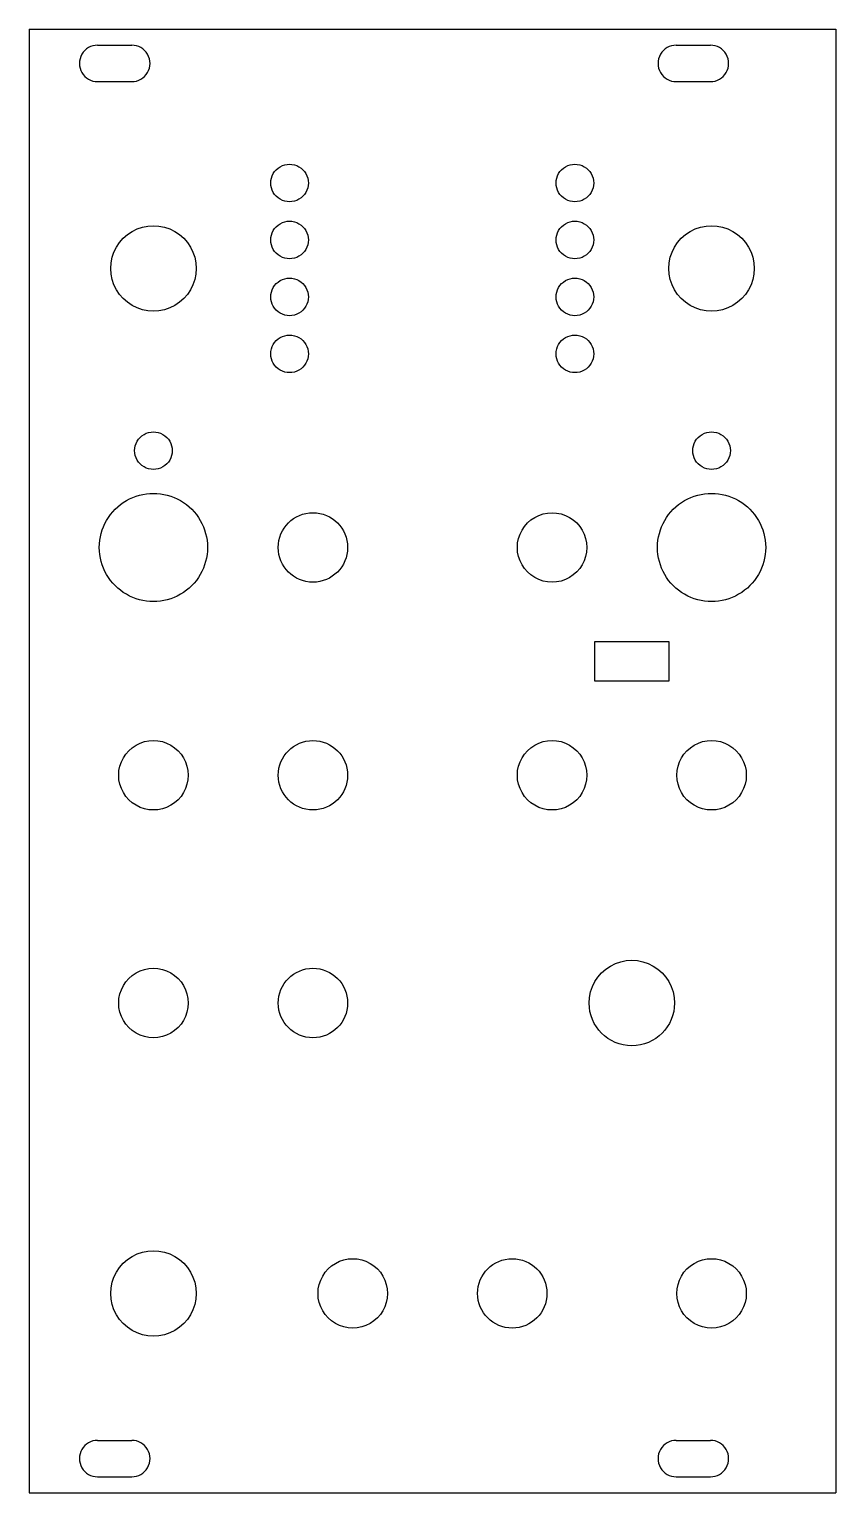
# Model space of a CAD drawing. Extents: x 57 to 128, y 69 to 198.
import ezdxf

# ---------------------------------------------------------------- set-up
doc = ezdxf.new("R2010")
doc.units = 0
doc.layers.add('mechanical', color=7, linetype='CONTINUOUS')

msp = doc.modelspace()

# ---------------------------------------------------------------- linework, layer by layer
at = {"layer": 'mechanical', "color": 7}
for points in [[(57.099942, 197.507265), (57.099942, 69.007265)], [(57.099942, 197.507265), (127.899942, 197.507265)], [(127.899942, 197.507265), (127.899942, 69.007265)], [(57.099942, 69.007265), (127.899942, 69.007265)]]:
    msp.add_lwpolyline(points, dxfattribs=at)
at = {"layer": 'mechanical', "color": 1}
for points in [[(63.099942, 196.107264), (66.099941, 196.107264)], [(113.899942, 196.107264), (116.899941, 196.107264)], [(63.099942, 192.907262), (66.099941, 192.907262)], [(113.899942, 192.907262), (116.899941, 192.907262)], [(63.099942, 73.607261), (66.099941, 73.607261)], [(113.899942, 73.607261), (116.899941, 73.607261)], [(63.099942, 70.407256), (66.099941, 70.407256)], [(113.899942, 70.407256), (116.899941, 70.407256)]]:
    msp.add_lwpolyline(points, dxfattribs=at)
at = {"layer": 'mechanical', "color": 7}
for points in [[(81.600056, 184.007126)], [(106.650058, 184.007126)], [(81.600056, 179.007135)], [(106.650058, 179.007135)], [(71.750118, 176.50714)], [(120.749896, 176.507267)], [(81.600056, 174.007272)], [(106.650058, 174.007272)], [(81.600056, 169.007282)], [(106.650058, 169.007282)], [(69.650118, 160.507299)], [(118.649896, 160.507299)], [(72.750118, 152.007316)], [(85.050084, 152.007316)], [(106.050042, 152.007316)], [(121.749896, 152.007316)], [(106.750022, 143.757275), (113.250022, 143.757275), (113.250022, 140.257275), (106.750022, 140.257275)], [(71.050118, 132.007102)], [(85.050084, 132.007102)], [(106.050042, 132.007102)], [(120.049896, 132.007102)], [(71.050118, 112.007142)], [(85.050084, 112.007142)], [(113.75002, 112.007142)], [(71.750118, 86.50732)], [(88.549967, 86.507244)], [(102.549939, 86.507244)], [(120.049896, 86.507244)]]:
    msp.add_lwpolyline(points, close=True, dxfattribs=at)
at = {"layer": 'mechanical', "color": 1}
for points in [[(63.099942, 196.107264), (62.528316, 196.107264), (62.000113, 195.802306), (61.7143, 195.307264)], [(67.485583, 195.307264), (67.19977, 195.802306), (66.671566, 196.107264), (66.099941, 196.107264)], [(113.899942, 196.107264), (113.328316, 196.107264), (112.800113, 195.802306), (112.5143, 195.307264)], [(118.285583, 195.307264), (117.99977, 195.802306), (117.471566, 196.107264), (116.899941, 196.107264)], [(61.7143, 195.307264), (61.428487, 194.812222), (61.428487, 194.202305), (61.7143, 193.707263)], [(67.485583, 193.707263), (67.771395, 194.202305), (67.771395, 194.812222), (67.485583, 195.307264)], [(112.5143, 195.307264), (112.228487, 194.812222), (112.228487, 194.202305), (112.5143, 193.707263)], [(118.285583, 193.707263), (118.571395, 194.202305), (118.571395, 194.812222), (118.285583, 195.307264)], [(61.7143, 193.707263), (62.000113, 193.212221), (62.528316, 192.907262), (63.099942, 192.907262)], [(66.099941, 192.907262), (66.671566, 192.907262), (67.19977, 193.212221), (67.485583, 193.707263)], [(112.5143, 193.707263), (112.800113, 193.212221), (113.328316, 192.907262), (113.899942, 192.907262)], [(116.899941, 192.907262), (117.471566, 192.907262), (117.99977, 193.212221), (118.285583, 193.707263)], [(63.099942, 73.607261), (62.528316, 73.607261), (62.000112, 73.302302), (61.714299, 72.80726)], [(67.485584, 72.80726), (67.199771, 73.302302), (66.671567, 73.607261), (66.099941, 73.607261)], [(113.899942, 73.607261), (113.328316, 73.607261), (112.800112, 73.302302), (112.514299, 72.80726)], [(118.285584, 72.80726), (117.999771, 73.302302), (117.471567, 73.607261), (116.899941, 73.607261)], [(61.714299, 72.80726), (61.428486, 72.312217), (61.428486, 71.7023), (61.714299, 71.207257)], [(67.485584, 71.207257), (67.771397, 71.7023), (67.771397, 72.312217), (67.485584, 72.80726)], [(112.514299, 72.80726), (112.228486, 72.312217), (112.228486, 71.7023), (112.514299, 71.207257)], [(118.285584, 71.207257), (118.571397, 71.7023), (118.571397, 72.312217), (118.285584, 72.80726)], [(61.714299, 71.207257), (62.000112, 70.712215), (62.528316, 70.407256), (63.099942, 70.407256)], [(66.099941, 70.407256), (66.671567, 70.407256), (67.199771, 70.712215), (67.485584, 71.207257)], [(112.514299, 71.207257), (112.800112, 70.712215), (113.328316, 70.407256), (113.899942, 70.407256)], [(116.899941, 70.407256), (117.471567, 70.407256), (117.999771, 70.712215), (118.285584, 71.207257)]]:
    msp.add_open_spline(points, degree=3, dxfattribs=at)
at = {"layer": 'mechanical', "color": 7}
for points in [[(78.300056, 184.007126), (78.300056, 184.596614), (78.614544, 185.141323), (79.125056, 185.436067)], [(79.125056, 185.436067), (79.635568, 185.730812), (80.264544, 185.730812), (80.775056, 185.436067)], [(80.775056, 185.436067), (81.285568, 185.141323), (81.600056, 184.596614), (81.600056, 184.007126)], [(103.350058, 184.007126), (103.350058, 184.596614), (103.664546, 185.141323), (104.175058, 185.436067)], [(104.175058, 185.436067), (104.68557, 185.730812), (105.314546, 185.730812), (105.825058, 185.436067)], [(105.825058, 185.436067), (106.33557, 185.141323), (106.650058, 184.596614), (106.650058, 184.007126)], [(79.125056, 182.578184), (78.614544, 182.872928), (78.300056, 183.417637), (78.300056, 184.007126)], [(81.600056, 184.007126), (81.600056, 183.417637), (81.285568, 182.872928), (80.775056, 182.578184)], [(104.175058, 182.578184), (103.664546, 182.872928), (103.350058, 183.417637), (103.350058, 184.007126)], [(106.650058, 184.007126), (106.650058, 183.417637), (106.33557, 182.872928), (105.825058, 182.578184)], [(80.775056, 182.578184), (80.264544, 182.28344), (79.635568, 182.28344), (79.125056, 182.578184)], [(105.825058, 182.578184), (105.314546, 182.28344), (104.68557, 182.28344), (104.175058, 182.578184)], [(66.125118, 179.754735), (67.285372, 180.424608), (68.714864, 180.424608), (69.875118, 179.754735)], [(78.300056, 179.007135), (78.300056, 179.596623), (78.614544, 180.141333), (79.125056, 180.436077)], [(79.125056, 180.436077), (79.635568, 180.730821), (80.264544, 180.730821), (80.775056, 180.436077)], [(80.775056, 180.436077), (81.285568, 180.141333), (81.600056, 179.596623), (81.600056, 179.007135)], [(103.350058, 179.007135), (103.350058, 179.596623), (103.664546, 180.141333), (104.175058, 180.436077)], [(104.175058, 180.436077), (104.68557, 180.730821), (105.314546, 180.730821), (105.825058, 180.436077)], [(105.825058, 180.436077), (106.33557, 180.141333), (106.650058, 179.596623), (106.650058, 179.007135)], [(115.124896, 179.754862), (116.28515, 180.424735), (117.714642, 180.424735), (118.874896, 179.754862)], [(64.250118, 176.50714), (64.250118, 177.846886), (64.964864, 179.084862), (66.125118, 179.754735)], [(69.875118, 179.754735), (71.035372, 179.084862), (71.750118, 177.846886), (71.750118, 176.50714)], [(79.125056, 177.578193), (78.614544, 177.872937), (78.300056, 178.417647), (78.300056, 179.007135)], [(81.600056, 179.007135), (81.600056, 178.417647), (81.285568, 177.872937), (80.775056, 177.578193)], [(104.175058, 177.578193), (103.664546, 177.872937), (103.350058, 178.417647), (103.350058, 179.007135)], [(106.650058, 179.007135), (106.650058, 178.417647), (106.33557, 177.872937), (105.825058, 177.578193)], [(113.249896, 176.507267), (113.249896, 177.847013), (113.964642, 179.084989), (115.124896, 179.754862)], [(118.874896, 179.754862), (120.03515, 179.084989), (120.749896, 177.847013), (120.749896, 176.507267)], [(80.775056, 177.578193), (80.264544, 177.283449), (79.635568, 177.283449), (79.125056, 177.578193)], [(105.825058, 177.578193), (105.314546, 177.283449), (104.68557, 177.283449), (104.175058, 177.578193)], [(66.125118, 173.259545), (64.964864, 173.929418), (64.250118, 175.167394), (64.250118, 176.50714)], [(71.750118, 176.50714), (71.750118, 175.167394), (71.035372, 173.929418), (69.875118, 173.259545)], [(115.124896, 173.259672), (113.964642, 173.929545), (113.249896, 175.167521), (113.249896, 176.507267)], [(120.749896, 176.507267), (120.749896, 175.167521), (120.03515, 173.929545), (118.874896, 173.259672)], [(78.300056, 174.007272), (78.300056, 174.59676), (78.614544, 175.14147), (79.125056, 175.436214)], [(79.125056, 175.436214), (79.635568, 175.730958), (80.264544, 175.730958), (80.775056, 175.436214)], [(80.775056, 175.436214), (81.285568, 175.14147), (81.600056, 174.59676), (81.600056, 174.007272)], [(103.350058, 174.007272), (103.350058, 174.59676), (103.664546, 175.14147), (104.175058, 175.436214)], [(104.175058, 175.436214), (104.68557, 175.730958), (105.314546, 175.730958), (105.825058, 175.436214)], [(105.825058, 175.436214), (106.33557, 175.14147), (106.650058, 174.59676), (106.650058, 174.007272)], [(79.125056, 172.57833), (78.614544, 172.873074), (78.300056, 173.417784), (78.300056, 174.007272)], [(81.600056, 174.007272), (81.600056, 173.417784), (81.285568, 172.873074), (80.775056, 172.57833)], [(104.175058, 172.57833), (103.664546, 172.873074), (103.350058, 173.417784), (103.350058, 174.007272)], [(106.650058, 174.007272), (106.650058, 173.417784), (106.33557, 172.873074), (105.825058, 172.57833)], [(69.875118, 173.259545), (68.714864, 172.589672), (67.285372, 172.589672), (66.125118, 173.259545)], [(80.775056, 172.57833), (80.264544, 172.283586), (79.635568, 172.283586), (79.125056, 172.57833)], [(105.825058, 172.57833), (105.314546, 172.283586), (104.68557, 172.283586), (104.175058, 172.57833)], [(118.874896, 173.259672), (117.714642, 172.589799), (116.28515, 172.589799), (115.124896, 173.259672)], [(78.300056, 169.007282), (78.300056, 169.59677), (78.614544, 170.14148), (79.125056, 170.436224)], [(79.125056, 170.436224), (79.635568, 170.730968), (80.264544, 170.730968), (80.775056, 170.436224)], [(80.775056, 170.436224), (81.285568, 170.14148), (81.600056, 169.59677), (81.600056, 169.007282)], [(103.350058, 169.007282), (103.350058, 169.59677), (103.664546, 170.14148), (104.175058, 170.436224)], [(104.175058, 170.436224), (104.68557, 170.730968), (105.314546, 170.730968), (105.825058, 170.436224)], [(105.825058, 170.436224), (106.33557, 170.14148), (106.650058, 169.59677), (106.650058, 169.007282)], [(79.125056, 167.57834), (78.614544, 167.873084), (78.300056, 168.417794), (78.300056, 169.007282)], [(81.600056, 169.007282), (81.600056, 168.417794), (81.285568, 167.873084), (80.775056, 167.57834)], [(104.175058, 167.57834), (103.664546, 167.873084), (103.350058, 168.417794), (103.350058, 169.007282)], [(106.650058, 169.007282), (106.650058, 168.417794), (106.33557, 167.873084), (105.825058, 167.57834)], [(80.775056, 167.57834), (80.264544, 167.283596), (79.635568, 167.283596), (79.125056, 167.57834)], [(105.825058, 167.57834), (105.314546, 167.283596), (104.68557, 167.283596), (104.175058, 167.57834)], [(66.350118, 160.507299), (66.350118, 161.096787), (66.664606, 161.641497), (67.175118, 161.936241)], [(67.175118, 161.936241), (67.68563, 162.230985), (68.314606, 162.230985), (68.825118, 161.936241)], [(68.825118, 161.936241), (69.33563, 161.641497), (69.650118, 161.096787), (69.650118, 160.507299)], [(115.349896, 160.507299), (115.349896, 161.096787), (115.664384, 161.641497), (116.174896, 161.936241)], [(116.174896, 161.936241), (116.685408, 162.230985), (117.314384, 162.230985), (117.824896, 161.936241)], [(117.824896, 161.936241), (118.335408, 161.641497), (118.649896, 161.096787), (118.649896, 160.507299)], [(67.175118, 159.078357), (66.664606, 159.373101), (66.350118, 159.917811), (66.350118, 160.507299)], [(69.650118, 160.507299), (69.650118, 159.917811), (69.33563, 159.373101), (68.825118, 159.078357)], [(116.174896, 159.078357), (115.664384, 159.373101), (115.349896, 159.917811), (115.349896, 160.507299)], [(118.649896, 160.507299), (118.649896, 159.917811), (118.335408, 159.373101), (117.824896, 159.078357)], [(68.825118, 159.078357), (68.314606, 158.783613), (67.68563, 158.783613), (67.175118, 159.078357)], [(117.824896, 159.078357), (117.314384, 158.783613), (116.685408, 158.783613), (116.174896, 159.078357)], [(65.625118, 156.120937), (67.094773, 156.969443), (68.905463, 156.969443), (70.375118, 156.120937)], [(114.624896, 156.120937), (116.094551, 156.969443), (117.905241, 156.969443), (119.374896, 156.120937)], [(63.250118, 152.007316), (63.250118, 153.704328), (64.155463, 155.272431), (65.625118, 156.120937)], [(70.375118, 156.120937), (71.844773, 155.272431), (72.750118, 153.704328), (72.750118, 152.007316)], [(112.249896, 152.007316), (112.249896, 153.704328), (113.155241, 155.272431), (114.624896, 156.120937)], [(119.374896, 156.120937), (120.844551, 155.272431), (121.749896, 153.704328), (121.749896, 152.007316)], [(78.950084, 152.007316), (78.950084, 153.691784), (80.315616, 155.057316), (82.000084, 155.057316)], [(82.000084, 155.057316), (83.684553, 155.057316), (85.050084, 153.691784), (85.050084, 152.007316)], [(99.950042, 152.007316), (99.950042, 153.096976), (100.531369, 154.103864), (101.475042, 154.648694)], [(101.475042, 154.648694), (102.418716, 155.193524), (103.581369, 155.193524), (104.525042, 154.648694)], [(104.525042, 154.648694), (105.468716, 154.103864), (106.050042, 153.096976), (106.050042, 152.007316)], [(65.625118, 147.893695), (64.155463, 148.742201), (63.250118, 150.310304), (63.250118, 152.007316)], [(72.750118, 152.007316), (72.750118, 150.310304), (71.844773, 148.742201), (70.375118, 147.893695)], [(82.000084, 148.957316), (80.315616, 148.957316), (78.950084, 150.322848), (78.950084, 152.007316)], [(85.050084, 152.007316), (85.050084, 150.322848), (83.684553, 148.957316), (82.000084, 148.957316)], [(101.475042, 149.365938), (100.531369, 149.910768), (99.950042, 150.917656), (99.950042, 152.007316)], [(106.050042, 152.007316), (106.050042, 150.917656), (105.468716, 149.910768), (104.525042, 149.365938)], [(114.624896, 147.893695), (113.155241, 148.742201), (112.249896, 150.310304), (112.249896, 152.007316)], [(121.749896, 152.007316), (121.749896, 150.310304), (120.844551, 148.742201), (119.374896, 147.893695)], [(104.525042, 149.365938), (103.581369, 148.821108), (102.418716, 148.821108), (101.475042, 149.365938)], [(70.375118, 147.893695), (68.905463, 147.045189), (67.094773, 147.045189), (65.625118, 147.893695)], [(119.374896, 147.893695), (117.905241, 147.045189), (116.094551, 147.045189), (114.624896, 147.893695)], [(66.475118, 134.64848), (67.418791, 135.19331), (68.581445, 135.19331), (69.525118, 134.64848)], [(78.950084, 132.007102), (78.950084, 133.69157), (80.315616, 135.057102), (82.000084, 135.057102)], [(82.000084, 135.057102), (83.684553, 135.057102), (85.050084, 133.69157), (85.050084, 132.007102)], [(101.475042, 134.64848), (102.418716, 135.19331), (103.581369, 135.19331), (104.525042, 134.64848)], [(115.474896, 134.64848), (116.418569, 135.19331), (117.581223, 135.19331), (118.524896, 134.64848)], [(64.950118, 132.007102), (64.950118, 133.096762), (65.531445, 134.10365), (66.475118, 134.64848)], [(69.525118, 134.64848), (70.468791, 134.10365), (71.050118, 133.096762), (71.050118, 132.007102)], [(99.950042, 132.007102), (99.950042, 133.096762), (100.531369, 134.10365), (101.475042, 134.64848)], [(104.525042, 134.64848), (105.468716, 134.10365), (106.050042, 133.096762), (106.050042, 132.007102)], [(113.949896, 132.007102), (113.949896, 133.096762), (114.531222, 134.10365), (115.474896, 134.64848)], [(118.524896, 134.64848), (119.468569, 134.10365), (120.049896, 133.096762), (120.049896, 132.007102)], [(66.475118, 129.365724), (65.531445, 129.910554), (64.950118, 130.917442), (64.950118, 132.007102)], [(71.050118, 132.007102), (71.050118, 130.917442), (70.468791, 129.910554), (69.525118, 129.365724)], [(82.000084, 128.957102), (80.315616, 128.957102), (78.950084, 130.322634), (78.950084, 132.007102)], [(85.050084, 132.007102), (85.050084, 130.322634), (83.684553, 128.957102), (82.000084, 128.957102)], [(101.475042, 129.365724), (100.531369, 129.910554), (99.950042, 130.917442), (99.950042, 132.007102)], [(106.050042, 132.007102), (106.050042, 130.917442), (105.468716, 129.910554), (104.525042, 129.365724)], [(115.474896, 129.365724), (114.531222, 129.910554), (113.949896, 130.917442), (113.949896, 132.007102)], [(120.049896, 132.007102), (120.049896, 130.917442), (119.468569, 129.910554), (118.524896, 129.365724)], [(69.525118, 129.365724), (68.581445, 128.820894), (67.418791, 128.820894), (66.475118, 129.365724)], [(104.525042, 129.365724), (103.581369, 128.820894), (102.418716, 128.820894), (101.475042, 129.365724)], [(118.524896, 129.365724), (117.581223, 128.820894), (116.418569, 128.820894), (115.474896, 129.365724)], [(108.12502, 115.254737), (109.285274, 115.92461), (110.714766, 115.92461), (111.87502, 115.254737)], [(64.950118, 112.007142), (64.950118, 113.096802), (65.531445, 114.10369), (66.475118, 114.64852)], [(66.475118, 114.64852), (67.418791, 115.19335), (68.581445, 115.19335), (69.525118, 114.64852)], [(69.525118, 114.64852), (70.468791, 114.10369), (71.050118, 113.096802), (71.050118, 112.007142)], [(78.950084, 112.007142), (78.950084, 113.69161), (80.315616, 115.057142), (82.000084, 115.057142)], [(82.000084, 115.057142), (83.684553, 115.057142), (85.050084, 113.69161), (85.050084, 112.007142)], [(106.25002, 112.007142), (106.25002, 113.346888), (106.964766, 114.584864), (108.12502, 115.254737)], [(111.87502, 115.254737), (113.035274, 114.584864), (113.75002, 113.346888), (113.75002, 112.007142)], [(66.475118, 109.365764), (65.531445, 109.910594), (64.950118, 110.917482), (64.950118, 112.007142)], [(71.050118, 112.007142), (71.050118, 110.917482), (70.468791, 109.910594), (69.525118, 109.365764)], [(82.000084, 108.957142), (80.315616, 108.957142), (78.950084, 110.322674), (78.950084, 112.007142)], [(85.050084, 112.007142), (85.050084, 110.322674), (83.684553, 108.957142), (82.000084, 108.957142)], [(110.00002, 108.257142), (107.928952, 108.257142), (106.25002, 109.936074), (106.25002, 112.007142)], [(113.75002, 112.007142), (113.75002, 109.936074), (112.071088, 108.257142), (110.00002, 108.257142)], [(69.525118, 109.365764), (68.581445, 108.820934), (67.418791, 108.820934), (66.475118, 109.365764)], [(66.125118, 89.754915), (67.285372, 90.424788), (68.714864, 90.424788), (69.875118, 89.754915)], [(64.250118, 86.50732), (64.250118, 87.847066), (64.964864, 89.085042), (66.125118, 89.754915)], [(69.875118, 89.754915), (71.035372, 89.085042), (71.750118, 87.847066), (71.750118, 86.50732)], [(82.449967, 86.507244), (82.449967, 87.596904), (83.031294, 88.603791), (83.974967, 89.148621)], [(83.974967, 89.148621), (84.918641, 89.693451), (86.081294, 89.693451), (87.024967, 89.148621)], [(87.024967, 89.148621), (87.968641, 88.603791), (88.549967, 87.596904), (88.549967, 86.507244)], [(96.449939, 86.507244), (96.449939, 88.191712), (97.815471, 89.557244), (99.499939, 89.557244)], [(99.499939, 89.557244), (101.184408, 89.557244), (102.549939, 88.191712), (102.549939, 86.507244)], [(113.949896, 86.507244), (113.949896, 87.596904), (114.531222, 88.603791), (115.474896, 89.148621)], [(115.474896, 89.148621), (116.418569, 89.693451), (117.581223, 89.693451), (118.524896, 89.148621)], [(118.524896, 89.148621), (119.468569, 88.603791), (120.049896, 87.596904), (120.049896, 86.507244)], [(66.125118, 83.259725), (64.964864, 83.929598), (64.250118, 85.167574), (64.250118, 86.50732)], [(71.750118, 86.50732), (71.750118, 85.167574), (71.035372, 83.929598), (69.875118, 83.259725)], [(83.974967, 83.865866), (83.031294, 84.410696), (82.449967, 85.417584), (82.449967, 86.507244)], [(88.549967, 86.507244), (88.549967, 85.417584), (87.968641, 84.410696), (87.024967, 83.865866)], [(99.499939, 83.457244), (97.815471, 83.457244), (96.449939, 84.822775), (96.449939, 86.507244)], [(102.549939, 86.507244), (102.549939, 84.822775), (101.184408, 83.457244), (99.499939, 83.457244)], [(115.474896, 83.865866), (114.531222, 84.410696), (113.949896, 85.417584), (113.949896, 86.507244)], [(120.049896, 86.507244), (120.049896, 85.417584), (119.468569, 84.410696), (118.524896, 83.865866)], [(87.024967, 83.865866), (86.081294, 83.321036), (84.918641, 83.321036), (83.974967, 83.865866)], [(118.524896, 83.865866), (117.581223, 83.321036), (116.418569, 83.321036), (115.474896, 83.865866)], [(69.875118, 83.259725), (68.714864, 82.589852), (67.285372, 82.589852), (66.125118, 83.259725)]]:
    msp.add_open_spline(points, degree=3, dxfattribs=at)

doc.saveas('drawing.dxf')
